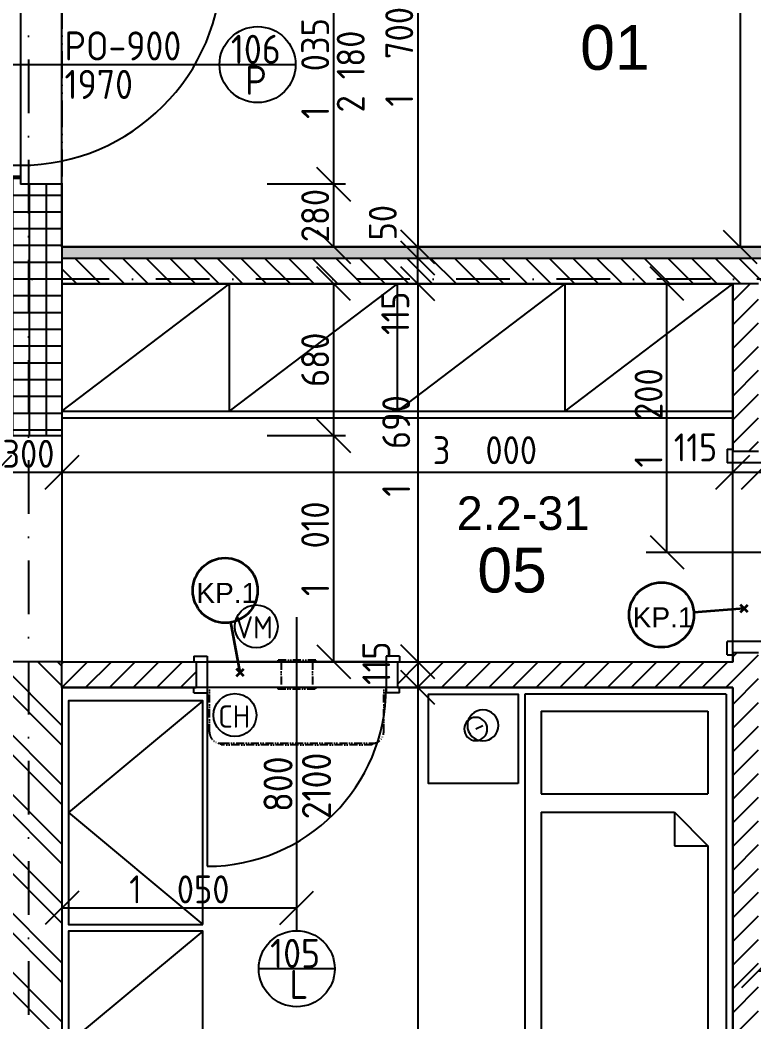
# Model space of a CAD drawing. Extents: x 4511820 to 5180432, y -1526536 to -944957.
# Drawn here: x 4993983 to 4997266, y -1254965 to -1250485 of the extents above; entities that cross this region are included whole.
import ezdxf

# ---------------------------------------------------------------- set-up
doc = ezdxf.new("R2010")
doc.units = 0
doc.header["$MEASUREMENT"] = 0
doc.linetypes.add('ACAD_ISO12W100', pattern=[22, 12, -3, 0.5, -3, 0.5, -3])
doc.linetypes.add('BODKOCIARKOVANA_3', pattern=[5.6, 3, -1.3, 0, -1.3])
doc.layers.get('0').update_dxf_attribs({"linetype": 'CONTINUOUS'})
doc.layers.get('Defpoints').update_dxf_attribs({"color": 61, "linetype": 'CONTINUOUS'})
for name, color, linetype in [('DVERE', 45, 'CONTINUOUS'), ('KÓTY', 4, 'CONTINUOUS'), ('MÚRY', 1, 'CONTINUOUS'), ('osi', 253, 'CONTINUOUS'), ('Plochy', 41, 'CONTINUOUS'), ('POPIS', 7, 'CONTINUOUS'), ('TENKÁ', 7, 'CONTINUOUS'), ('ZARIADENIE', 47, 'CONTINUOUS'), ('ZZ-chladenie', 133, 'CONTINUOUS'), ('zz-vetr', 52, 'CONTINUOUS'), ('ŠRAFY', 82, 'CONTINUOUS')]:
    doc.layers.add(name, color=color, linetype=linetype)
doc.layers.add('preklady', color=74, linetype='CONTINUOUS', lineweight=35)
doc.styles.add('ARIAL', font='arial.ttf')
doc.styles.add('STYLE1', font='isocp.shx')
doc.dimstyles.new('STANDARD-50', dxfattribs={"dimtxt": 125, "dimasz": 150, "dimexe": 10, "dimexo": 200, "dimgap": 20, "dimtad": 1, "dimdsep": 46, "dimlunit": 6, "dimtxsty": 'STYLE1', "dimblk1": 'OBLIQUE', "dimblk2": 'OBLIQUE', "dimsah": 1, "dimcen": 2.5, "dimse1": 1, "dimse2": 1, "dimadec": 0, "dimazin": 0, "dimtfac": 1, "dimtmove": 1, "dimatfit": 3, "dimldrblk": 'OBLIQUE', "dimfxl": 1, "dimtolj": 1, "dimtzin": 0, "dimarcsym": 0})
pattern_1 = [(45, (515270.5, 214751.965), (-53.0330086, 53.0330086), [])]

# ---------------------------------------------------------------- blocks, each defined once
blk = doc.blocks.new('_OBLIQUE')
at = {"color": 0, "linetype": 'ByBlock'}
blk.add_line((-0.5, -0.5), (0.5, 0.5), dxfattribs=at)
blk = doc.blocks.new('*D13934')
at = {"layer": 'Defpoints', "color": 0}
for p in [(4980571, -1251714.2), (5007401, -1259734.2), (4980571, -1261503.9)]:
    blk.add_point(p, dxfattribs=at)
at = {"layer": 'KÓTY', "color": 0, "lineweight": -2}
blk.add_line((5007401, -1261503.9), (4980571, -1261503.9), dxfattribs=at)
at = {"layer": 'KÓTY', "color": 0, "linetype": 'ByBlock', "lineweight": -2, "xscale": 150, "yscale": 150, "zscale": 150, "rotation": 180}
blk.add_blockref('_OBLIQUE', (4980571, -1261503.9), dxfattribs=at)
at = {"layer": 'KÓTY', "color": 0, "linetype": 'ByBlock', "lineweight": -2, "xscale": 150, "yscale": 150, "zscale": 150}
blk.add_blockref('_OBLIQUE', (5007401, -1261503.9), dxfattribs=at)
at = {"layer": 'KÓTY', "color": 0, "insert": (4993986, -1261421.4), "char_height": 125, "attachment_point": 5, "style": 'STYLE1'}
blk.add_mtext('\\A1;26ﾠ830', dxfattribs=at)
blk = doc.blocks.new('JEDNOPOSTEL')
at = {"layer": 'ZARIADENIE', "ltscale": 0.25}
for p, q in [((4449069, -1322230.2), (4447069, -1322230.2)), ((4447069, -1323130.2), (4447069, -1322230.2)), ((4449069, -1322230.2), (4449069, -1323130.2)), ((4449069, -1323130.2), (4447069, -1323130.2)), ((4448913, -1323349.6), (4448929.1, -1323317.4))]:
    blk.add_line(p, q, dxfattribs=at)
at = {"layer": 'ZARIADENIE', "color": 76, "ltscale": 0.25}
for p, q in [((4448390.6, -1322311.3), (4447130.6, -1322311.3)), ((4447130.6, -1323056.9), (4447130.6, -1322311.3)), ((4448540.6, -1322461.3), (4448390.6, -1322311.3)), ((4448390.6, -1322461.3), (4448390.6, -1322311.3)), ((4448992.6, -1322311.3), (4448623.3, -1322311.3)), ((4448623.3, -1323056.9), (4448623.3, -1322311.3)), ((4448992.6, -1323056.9), (4448992.6, -1322311.3)), ((4448540.6, -1322461.3), (4448390.6, -1322461.3)), ((4448540.6, -1323056.9), (4448540.6, -1322461.3)), ((4448540.6, -1323056.9), (4447130.6, -1323056.9)), ((4448992.6, -1323056.9), (4448623.3, -1323056.9))]:
    blk.add_line(p, q, dxfattribs=at)
at = {"layer": 'ZARIADENIE'}
blk.add_lwpolyline([(4448669, -1323160.2), (4448669, -1323560.2), (4449069, -1323560.2), (4449069, -1323160.2)], close=True, dxfattribs=at)
at = {"layer": 'ZARIADENIE', "ltscale": 0.25}
for centre, radius in [((4448929.1, -1323317.4), 69.7), ((4448913, -1323349.6), 51.9)]:
    blk.add_circle(centre, radius, dxfattribs=at)
blk = doc.blocks.new('SKRINA')
at = {"layer": 'ZARIADENIE'}
for p, q in [((4449069, -1324645.2), (4448469, -1324145.2)), ((4448469, -1325145.2), (4449069, -1324645.2))]:
    blk.add_line(p, q, dxfattribs=at)
blk.add_lwpolyline([(4448469, -1324145.2), (4448469, -1325145.2), (4449069, -1325145.2), (4449069, -1324145.2)], close=True, dxfattribs=at)
blk = doc.blocks.new('*D30900')
at = {"layer": 'Defpoints', "color": 0}
for p in [(4993871, -1251794.2), (4994171, -1251794.2), (4994171, -1252507.1)]:
    blk.add_point(p, dxfattribs=at)
at = {"layer": 'KÓTY', "color": 0, "lineweight": -2}
blk.add_line((4993871, -1252507.1), (4994171, -1252507.1), dxfattribs=at)
at = {"layer": 'KÓTY', "color": 0, "linetype": 'ByBlock', "lineweight": -2, "xscale": 150, "yscale": 150, "zscale": 150, "rotation": 180}
blk.add_blockref('_OBLIQUE', (4993871, -1252507.1), dxfattribs=at)
at = {"layer": 'KÓTY', "color": 0, "linetype": 'ByBlock', "lineweight": -2, "xscale": 150, "yscale": 150, "zscale": 150}
blk.add_blockref('_OBLIQUE', (4994171, -1252507.1), dxfattribs=at)
at = {"layer": 'KÓTY', "color": 0, "insert": (4994021, -1252424.6), "char_height": 125, "attachment_point": 5, "style": 'STYLE1'}
blk.add_mtext('\\A1;300', dxfattribs=at)
blk = doc.blocks.new('*D30901')
at = {"layer": 'Defpoints', "color": 0}
for p in [(4994171, -1252507.1), (4997171, -1252507.1), (4997171, -1252507.1)]:
    blk.add_point(p, dxfattribs=at)
at = {"layer": 'KÓTY', "color": 0, "lineweight": -2}
blk.add_line((4994171, -1252507.1), (4997171, -1252507.1), dxfattribs=at)
at = {"layer": 'KÓTY', "color": 0, "linetype": 'ByBlock', "lineweight": -2, "xscale": 150, "yscale": 150, "zscale": 150, "rotation": 180}
blk.add_blockref('_OBLIQUE', (4994171, -1252507.1), dxfattribs=at)
at = {"layer": 'KÓTY', "color": 0, "linetype": 'ByBlock', "lineweight": -2, "xscale": 150, "yscale": 150, "zscale": 150}
blk.add_blockref('_OBLIQUE', (4997171, -1252507.1), dxfattribs=at)
at = {"layer": 'KÓTY', "color": 0, "insert": (4996062.5, -1252408.5), "char_height": 125, "attachment_point": 5, "style": 'STYLE1'}
blk.add_mtext('\\A1;3ﾠ000', dxfattribs=at)
blk = doc.blocks.new('*D30902')
at = {"layer": 'Defpoints', "color": 0}
for p in [(4997171, -1252507.1), (4997286, -1252507.1), (4997286, -1252507.1)]:
    blk.add_point(p, dxfattribs=at)
at = {"layer": 'KÓTY', "color": 0, "lineweight": -2}
blk.add_line((4997171, -1252507.1), (4997286, -1252507.1), dxfattribs=at)
at = {"layer": 'KÓTY', "color": 0, "linetype": 'ByBlock', "lineweight": -2, "xscale": 150, "yscale": 150, "zscale": 150, "rotation": 180}
blk.add_blockref('_OBLIQUE', (4997171, -1252507.1), dxfattribs=at)
at = {"layer": 'KÓTY', "color": 0, "linetype": 'ByBlock', "lineweight": -2, "xscale": 150, "yscale": 150, "zscale": 150}
blk.add_blockref('_OBLIQUE', (4997286, -1252507.1), dxfattribs=at)
at = {"layer": 'KÓTY', "color": 0, "insert": (4997004.5, -1252396), "char_height": 125, "attachment_point": 5, "style": 'STYLE1'}
blk.add_mtext('\\A1;115', dxfattribs=at)
blk = doc.blocks.new('*D30903')
at = {"layer": 'Defpoints', "color": 0}
for p in [(4997286, -1252507.1), (5000511, -1252507.1), (5000511, -1252507.1)]:
    blk.add_point(p, dxfattribs=at)
at = {"layer": 'KÓTY', "color": 0, "lineweight": -2}
blk.add_line((4997286, -1252507.1), (5000511, -1252507.1), dxfattribs=at)
at = {"layer": 'KÓTY', "color": 0, "linetype": 'ByBlock', "lineweight": -2, "xscale": 150, "yscale": 150, "zscale": 150, "rotation": 180}
blk.add_blockref('_OBLIQUE', (4997286, -1252507.1), dxfattribs=at)
at = {"layer": 'KÓTY', "color": 0, "linetype": 'ByBlock', "lineweight": -2, "xscale": 150, "yscale": 150, "zscale": 150}
blk.add_blockref('_OBLIQUE', (5000511, -1252507.1), dxfattribs=at)
at = {"layer": 'KÓTY', "color": 0, "insert": (4998898.5, -1252424.5), "char_height": 125, "attachment_point": 5, "style": 'STYLE1'}
blk.add_mtext('\\A1;3ﾠ225', dxfattribs=at)
blk = doc.blocks.new('*D30939')
at = {"layer": 'Defpoints', "color": 0}
for p in [(4994171, -1253469.2), (4995221, -1253469.2), (4995221, -1254455)]:
    blk.add_point(p, dxfattribs=at)
at = {"layer": 'KÓTY', "color": 0, "lineweight": -2}
blk.add_line((4994171, -1254455), (4995221, -1254455), dxfattribs=at)
at = {"layer": 'KÓTY', "color": 0, "linetype": 'ByBlock', "lineweight": -2, "xscale": 150, "yscale": 150, "zscale": 150, "rotation": 180}
blk.add_blockref('_OBLIQUE', (4994171, -1254455), dxfattribs=at)
at = {"layer": 'KÓTY', "color": 0, "linetype": 'ByBlock', "lineweight": -2, "xscale": 150, "yscale": 150, "zscale": 150}
blk.add_blockref('_OBLIQUE', (4995221, -1254455), dxfattribs=at)
at = {"layer": 'KÓTY', "color": 0, "insert": (4994696, -1254372.5), "char_height": 125, "attachment_point": 5, "style": 'STYLE1'}
blk.add_mtext('\\A1;1ﾠ050', dxfattribs=at)
blk = doc.blocks.new('*D30950')
at = {"layer": 'Defpoints', "color": 0}
for p in [(4994027, -1250184.2), (4994027, -1251219.2), (4995386, -1251219.2)]:
    blk.add_point(p, dxfattribs=at)
at = {"layer": 'KÓTY', "color": 0, "lineweight": -2}
blk.add_line((4995386, -1250184.2), (4995386, -1251219.2), dxfattribs=at)
at = {"layer": 'KÓTY', "color": 0, "linetype": 'ByBlock', "lineweight": -2, "xscale": 150, "yscale": 150, "zscale": 150}
for p, rotation in [((4995386, -1250184.2), 90), ((4995386, -1251219.2), 270)]:
    blk.add_blockref('_OBLIQUE', p, dxfattribs=dict(at, rotation=rotation))
at = {"layer": 'KÓTY', "color": 0, "insert": (4995303.5, -1250701.7), "char_height": 125, "attachment_point": 5, "rotation": 90, "style": 'STYLE1'}
blk.add_mtext('\\A1;1ﾠ035', dxfattribs=at)
blk = doc.blocks.new('*D30951')
at = {"layer": 'Defpoints', "color": 0}
for p in [(4996171, -1249799.2), (4995762, -1251499.2), (4996171, -1251499.2)]:
    blk.add_point(p, dxfattribs=at)
at = {"layer": 'KÓTY', "color": 0, "lineweight": -2}
blk.add_line((4995762, -1249799.2), (4995762, -1251499.2), dxfattribs=at)
at = {"layer": 'KÓTY', "color": 0, "linetype": 'ByBlock', "lineweight": -2, "xscale": 150, "yscale": 150, "zscale": 150}
for p, rotation in [((4995762, -1249799.2), 90), ((4995762, -1251499.2), 270)]:
    blk.add_blockref('_OBLIQUE', p, dxfattribs=dict(at, rotation=rotation))
at = {"layer": 'KÓTY', "color": 0, "insert": (4995679.5, -1250649.2), "char_height": 125, "attachment_point": 5, "rotation": 90, "style": 'STYLE1'}
blk.add_mtext('\\A1;1ﾠ700', dxfattribs=at)
blk = doc.blocks.new('*D30953')
at = {"layer": 'Defpoints', "color": 0}
for p in [(4994171, -1251219.2), (4994171, -1251499.2), (4995386, -1251499.2)]:
    blk.add_point(p, dxfattribs=at)
at = {"layer": 'KÓTY', "color": 0, "lineweight": -2}
blk.add_line((4995386, -1251219.2), (4995386, -1251499.2), dxfattribs=at)
at = {"layer": 'KÓTY', "color": 0, "linetype": 'ByBlock', "lineweight": -2, "xscale": 150, "yscale": 150, "zscale": 150}
for p, rotation in [((4995386, -1251219.2), 90), ((4995386, -1251499.2), 270)]:
    blk.add_blockref('_OBLIQUE', p, dxfattribs=dict(at, rotation=rotation))
at = {"layer": 'KÓTY', "color": 0, "insert": (4995303.5, -1251359.2), "char_height": 125, "attachment_point": 5, "rotation": 90, "style": 'STYLE1'}
blk.add_mtext('\\A1;280', dxfattribs=at)
blk = doc.blocks.new('*D30964')
at = {"layer": 'Defpoints', "color": 0}
for p in [(4994171, -1251664.2), (4994171, -1252344.2), (4995386, -1252344.2)]:
    blk.add_point(p, dxfattribs=at)
at = {"layer": 'KÓTY', "color": 0, "lineweight": -2}
blk.add_line((4995386, -1251664.2), (4995386, -1252344.2), dxfattribs=at)
at = {"layer": 'KÓTY', "color": 0, "linetype": 'ByBlock', "lineweight": -2, "xscale": 150, "yscale": 150, "zscale": 150}
for p, rotation in [((4995386, -1251664.2), 90), ((4995386, -1252344.2), 270)]:
    blk.add_blockref('_OBLIQUE', p, dxfattribs=dict(at, rotation=rotation))
at = {"layer": 'KÓTY', "color": 0, "insert": (4995303.5, -1252004.2), "char_height": 125, "attachment_point": 5, "rotation": 90, "style": 'STYLE1'}
blk.add_mtext('\\A1;680', dxfattribs=at)
blk = doc.blocks.new('*D30965')
at = {"layer": 'Defpoints', "color": 0}
for p in [(4994171, -1252344.2), (4994171, -1253354.2), (4995386, -1253354.2)]:
    blk.add_point(p, dxfattribs=at)
at = {"layer": 'KÓTY', "color": 0, "lineweight": -2}
blk.add_line((4995386, -1252344.2), (4995386, -1253354.2), dxfattribs=at)
at = {"layer": 'KÓTY', "color": 0, "linetype": 'ByBlock', "lineweight": -2, "xscale": 150, "yscale": 150, "zscale": 150}
for p, rotation in [((4995386, -1252344.2), 90), ((4995386, -1253354.2), 270)]:
    blk.add_blockref('_OBLIQUE', p, dxfattribs=dict(at, rotation=rotation))
at = {"layer": 'KÓTY', "color": 0, "insert": (4995303.5, -1252849.2), "char_height": 125, "attachment_point": 5, "rotation": 90, "style": 'STYLE1'}
blk.add_mtext('\\A1;1ﾠ010', dxfattribs=at)
blk = doc.blocks.new('*D30966')
at = {"layer": 'Defpoints', "color": 0}
for p in [(4994171, -1251664.2), (4994171, -1253354.2), (4995762, -1253354.2)]:
    blk.add_point(p, dxfattribs=at)
at = {"layer": 'KÓTY', "color": 0, "lineweight": -2}
blk.add_line((4995762, -1251664.2), (4995762, -1253354.2), dxfattribs=at)
at = {"layer": 'KÓTY', "color": 0, "linetype": 'ByBlock', "lineweight": -2, "xscale": 150, "yscale": 150, "zscale": 150}
for p, rotation in [((4995762, -1251664.2), 90), ((4995762, -1253354.2), 270)]:
    blk.add_blockref('_OBLIQUE', p, dxfattribs=dict(at, rotation=rotation))
at = {"layer": 'KÓTY', "color": 0, "insert": (4995666, -1252389.5), "char_height": 125, "attachment_point": 5, "rotation": 90, "style": 'STYLE1'}
blk.add_mtext('\\A1;1ﾠ690', dxfattribs=at)
blk = doc.blocks.new('*D30995')
at = {"layer": 'Defpoints', "color": 0}
for p in [(4997511, -1248684.2), (4997204, -1251499.2), (4997511, -1251499.2)]:
    blk.add_point(p, dxfattribs=at)
at = {"layer": 'KÓTY', "color": 0, "lineweight": -2}
blk.add_line((4997204, -1248684.2), (4997204, -1251499.2), dxfattribs=at)
at = {"layer": 'KÓTY', "color": 0, "linetype": 'ByBlock', "lineweight": -2, "xscale": 150, "yscale": 150, "zscale": 150}
for p, rotation in [((4997204, -1248684.2), 90), ((4997204, -1251499.2), 270)]:
    blk.add_blockref('_OBLIQUE', p, dxfattribs=dict(at, rotation=rotation))
at = {"layer": 'KÓTY', "color": 0, "insert": (4997120, -1249898), "char_height": 125, "attachment_point": 5, "rotation": 90, "style": 'STYLE1'}
blk.add_mtext('\\A1;2ﾠ815', dxfattribs=at)
blk = doc.blocks.new('*D30998')
at = {"layer": 'Defpoints', "color": 0}
for p in [(4995762, -1251549.2), (4995762, -1251549.2), (4995762, -1251664.2)]:
    blk.add_point(p, dxfattribs=at)
at = {"layer": 'KÓTY', "color": 0, "lineweight": -2}
blk.add_line((4995762, -1251664.2), (4995762, -1251549.2), dxfattribs=at)
at = {"layer": 'KÓTY', "color": 0, "linetype": 'ByBlock', "lineweight": -2, "xscale": 150, "yscale": 150, "zscale": 150}
for p, rotation in [((4995762, -1251549.2), 90), ((4995762, -1251664.2), 270)]:
    blk.add_blockref('_OBLIQUE', p, dxfattribs=dict(at, rotation=rotation))
at = {"layer": 'KÓTY', "color": 0, "insert": (4995661.5, -1251796), "char_height": 125, "attachment_point": 5, "rotation": 90, "style": 'STYLE1'}
blk.add_mtext('\\A1;115', dxfattribs=at)
blk = doc.blocks.new('*D30999')
at = {"layer": 'Defpoints', "color": 0}
for p in [(4995762, -1251499.2), (4995762, -1251499.2), (4995762, -1251549.2)]:
    blk.add_point(p, dxfattribs=at)
at = {"layer": 'KÓTY', "color": 0, "lineweight": -2}
blk.add_line((4995762, -1251549.2), (4995762, -1251499.2), dxfattribs=at)
at = {"layer": 'KÓTY', "color": 0, "linetype": 'ByBlock', "lineweight": -2, "xscale": 150, "yscale": 150, "zscale": 150}
for p, rotation in [((4995762, -1251499.2), 90), ((4995762, -1251549.2), 270)]:
    blk.add_blockref('_OBLIQUE', p, dxfattribs=dict(at, rotation=rotation))
at = {"layer": 'KÓTY', "color": 0, "insert": (4995606, -1251391), "char_height": 125, "attachment_point": 5, "rotation": 90, "style": 'STYLE1'}
blk.add_mtext('\\A1;50', dxfattribs=at)
blk = doc.blocks.new('*D31000')
at = {"layer": 'Defpoints', "color": 0}
for p in [(4997171, -1253354.2), (4995762, -1253469.2), (4997171, -1253469.2)]:
    blk.add_point(p, dxfattribs=at)
at = {"layer": 'KÓTY', "color": 0, "lineweight": -2}
blk.add_line((4995762, -1253354.2), (4995762, -1253469.2), dxfattribs=at)
at = {"layer": 'KÓTY', "color": 0, "linetype": 'ByBlock', "lineweight": -2, "xscale": 150, "yscale": 150, "zscale": 150}
for p, rotation in [((4995762, -1253354.2), 90), ((4995762, -1253469.2), 270)]:
    blk.add_blockref('_OBLIQUE', p, dxfattribs=dict(at, rotation=rotation))
at = {"layer": 'KÓTY', "color": 0, "insert": (4995577, -1253361), "char_height": 125, "attachment_point": 5, "rotation": 90, "style": 'STYLE1'}
blk.add_mtext('\\A1;115', dxfattribs=at)
blk = doc.blocks.new('*D31001')
at = {"layer": 'Defpoints', "color": 0}
for p in [(4997171, -1253469.2), (4995762, -1258104.2), (4997061, -1258104.2)]:
    blk.add_point(p, dxfattribs=at)
at = {"layer": 'KÓTY', "color": 0, "lineweight": -2}
blk.add_line((4995762, -1253469.2), (4995762, -1258104.2), dxfattribs=at)
at = {"layer": 'KÓTY', "color": 0, "linetype": 'ByBlock', "lineweight": -2, "xscale": 150, "yscale": 150, "zscale": 150}
for p, rotation in [((4995762, -1253469.2), 90), ((4995762, -1258104.2), 270)]:
    blk.add_blockref('_OBLIQUE', p, dxfattribs=dict(at, rotation=rotation))
at = {"layer": 'KÓTY', "color": 0, "insert": (4995679.5, -1255786.7), "char_height": 125, "attachment_point": 5, "rotation": 90, "style": 'STYLE1'}
blk.add_mtext('\\A1;4ﾠ635', dxfattribs=at)
blk = doc.blocks.new('*D31010')
at = {"layer": 'Defpoints', "color": 0}
for p in [(4996784.2, -1251664.2), (4996877, -1251664.2), (4996784.2, -1252864.2)]:
    blk.add_point(p, dxfattribs=at)
at = {"layer": 'KÓTY', "color": 0, "lineweight": -2}
blk.add_line((4996877, -1252864.2), (4996877, -1251664.2), dxfattribs=at)
at = {"layer": 'KÓTY', "color": 0, "linetype": 'ByBlock', "lineweight": -2, "xscale": 150, "yscale": 150, "zscale": 150}
for p, rotation in [((4996877, -1251664.2), 90), ((4996877, -1252864.2), 270)]:
    blk.add_blockref('_OBLIQUE', p, dxfattribs=dict(at, rotation=rotation))
at = {"layer": 'KÓTY', "color": 0, "insert": (4996794.5, -1252264.2), "char_height": 125, "attachment_point": 5, "rotation": 90, "style": 'STYLE1'}
blk.add_mtext('\\A1;1ﾠ200', dxfattribs=at)
blk = doc.blocks.new('*D31011')
at = {"layer": 'Defpoints', "color": 0}
for p in [(4997286, -1253879.2), (4998761, -1253879.2), (4998761, -1254737.5)]:
    blk.add_point(p, dxfattribs=at)
at = {"layer": 'KÓTY', "color": 0, "lineweight": -2}
blk.add_line((4997286, -1254737.5), (4998761, -1254737.5), dxfattribs=at)
at = {"layer": 'KÓTY', "color": 0, "linetype": 'ByBlock', "lineweight": -2, "xscale": 150, "yscale": 150, "zscale": 150, "rotation": 180}
blk.add_blockref('_OBLIQUE', (4997286, -1254737.5), dxfattribs=at)
at = {"layer": 'KÓTY', "color": 0, "linetype": 'ByBlock', "lineweight": -2, "xscale": 150, "yscale": 150, "zscale": 150}
blk.add_blockref('_OBLIQUE', (4998761, -1254737.5), dxfattribs=at)
at = {"layer": 'KÓTY', "color": 0, "insert": (4998023.5, -1254655), "char_height": 125, "attachment_point": 5, "style": 'STYLE1'}
blk.add_mtext('\\A1;1ﾠ475', dxfattribs=at)
blk = doc.blocks.new('chlj3')
at = {"layer": 'ZZ-chladenie', "linetype": 'ACAD_ISO12W100', "ltscale": 3}
for p, q in [((5005195.8, -1151691.8), (5005395.8, -1151691.8)), ((5005195.8, -1152470.8), (5005395.8, -1152470.8))]:
    blk.add_line(p, q, dxfattribs=at)
blk.add_lwpolyline([(5005145.8, -1152419.2), (5005138.4, -1152419.2), (5005138.4, -1151744.5), (5005145.8, -1151744.5)], close=True, dxfattribs=at)
for centre, start, end in [((5005195.8, -1151741.8), 90, 180), ((5005195.8, -1152420.8), 180, 270)]:
    blk.add_arc(centre, 50, start, end, dxfattribs=at)

msp = doc.modelspace()

# ---------------------------------------------------------------- hatches: boundary and pattern name
at = {"layer": 'ŠRAFY', "ltscale": 0.25}
h = msp.add_hatch(dxfattribs=at)
h.set_pattern_fill('ANSI37', color=256, scale=600, angle=45)
h.set_pattern_definition([(90, (-3307273.674, 579782.7), (-75, 1e-14), []), (180, (-3307273.674, 579782.7), (-1e-14, -75), [])])
h.paths.add_polyline_path([(4992626, -1251609.226), (4992621, -1251609.226), (4992621, -1251794.226), (4993871, -1251794.226), (4993871, -1252344.226), (4994171, -1252344.226), (4994171, -1251664.226), (4994171, -1251499.226), (4994171, -1251219.226), (4993986, -1251219.226), (4993986, -1251184.226), (4993871, -1251184.226), (4993871, -1251494.226), (4992626, -1251494.226)])
at = {"layer": 'ŠRAFY'}
h = msp.add_hatch(dxfattribs=at)
h.set_pattern_fill('DOTS', color=256, scale=250)
h.set_pattern_definition([(0, (0, -89070.035), (7.8125, 15.625), [0, -15.625])])
h.paths.add_polyline_path([(5000511, -1251549.226), (5000511, -1251499.226), (4994171, -1251499.226), (4994171, -1251549.226)])
at = {"layer": 'ŠRAFY', "ltscale": 0.25}
h = msp.add_hatch(dxfattribs=at)
h.set_pattern_fill('ANSI31', color=256, scale=600, angle=90, style=0)
h.set_pattern_definition([(135, (-2976355.03, 109742.89), (-53.0330086, -53.0330086), [])])
h.paths.add_polyline_path([(4994171, -1251664.226), (4997171, -1251664.226), (4997286, -1251664.226), (5000511, -1251664.226), (5000511, -1251549.226), (4994171, -1251549.226)])
h = msp.add_hatch(dxfattribs=at)
h.set_pattern_fill('ANSI31', color=256, scale=600, style=0)
h.set_pattern_definition(pattern_1)
h.paths.add_polyline_path([(4997286, -1252404.226), (4997286, -1251664.226), (4997171, -1251664.226), (4997171, -1252404.226), (4997171, -1252414.226), (4997286, -1252414.226)])
h = msp.add_hatch(dxfattribs=at)
h.set_pattern_fill('ANSI31', color=256, scale=600, style=0)
h.set_pattern_definition(pattern_1)
h.paths.add_polyline_path([(4997286, -1258104.226), (4997286, -1253314.226), (4997171, -1253314.226), (4997171, -1253354.226), (4995671, -1253354.226), (4995671, -1253469.226), (4997171, -1253469.226), (4997171, -1258104.226)])
at = {"layer": 'ŠRAFY'}
h = msp.add_hatch(dxfattribs=at)
h.set_pattern_fill('ANSI32', color=256, scale=500, angle=90)
h.set_pattern_definition([(135, (515810.9, -44587.94), (-132.5825215, -132.5825215), []), (135, (515810.9, -44499.55), (-132.5825215, -132.5825215), [])])
h.paths.add_polyline_path([(4993871, -1255544.226), (4993871, -1255624.226), (4993871, -1255824.226), (4993871, -1255904.226), (4993871, -1256304.226), (4993871, -1256554.226), (4993871, -1256654.226), (4993871, -1256904.226), (4993871, -1257504.226), (4993871, -1258104.226), (4994171, -1258104.226), (4994171, -1253469.226), (4994171, -1253354.226), (4993871, -1253354.226), (4993871, -1254044.226), (4993871, -1254159.226), (4993871, -1254944.226)])
at = {"layer": 'ŠRAFY', "ltscale": 0.25}
h = msp.add_hatch(dxfattribs=at)
h.set_pattern_fill('ANSI31', color=256, scale=600, style=0)
h.set_pattern_definition(pattern_1)
h.paths.add_polyline_path([(4994771, -1253469.226), (4994771, -1253354.226), (4994761, -1253354.226), (4994171, -1253354.226), (4994171, -1253469.226), (4994761, -1253469.226)])

# ---------------------------------------------------------------- linework, layer by layer
at = {"layer": 'DVERE'}
msp.add_line((4993986, -1250234.226), (4993986, -1251134.226), dxfattribs=at)
at = {"layer": 'DVERE', "ltscale": 0.25}
for p, q in [((4993473.172, -1250684.226), (4994875.828, -1250684.226)), ((4994875.828, -1250684.226), (4995215.828, -1250684.226)), ((4994875.828, -1250684.226), (4995215.828, -1250684.226)), ((4997146, -1252404.226), (4997146, -1252464.226)), ((4997146, -1252404.226), (4997171, -1252404.226)), ((4997311, -1252464.226), (4997146, -1252464.226)), ((4997171, -1253264.226), (4997171, -1252464.226)), ((4996784.172, -1252864.226), (4998186.828, -1252864.226)), ((4995221, -1254557.226), (4995221, -1253154.57)), ((4997146, -1253324.226), (4997146, -1253264.226)), ((4997311, -1253264.226), (4997146, -1253264.226)), ((4994761, -1253329.226), (4994821, -1253329.226)), ((4994761, -1253329.226), (4994761, -1253354.226)), ((4994821, -1253329.226), (4994821, -1253494.226)), ((4995621, -1253354.226), (4994821, -1253354.226)), ((4995681, -1253329.226), (4995621, -1253329.226)), ((4995621, -1253329.226), (4995621, -1253494.226)), ((4995681, -1253329.226), (4995681, -1253354.226)), ((4997146, -1253324.226), (4997171, -1253324.226)), ((4994761, -1253494.226), (4994761, -1253469.226)), ((4994761, -1253494.226), (4994821, -1253494.226)), ((4995621, -1253469.226), (4994821, -1253469.226)), ((4994821, -1253469.226), (4994821, -1254269.226)), ((4995681, -1253494.226), (4995621, -1253494.226)), ((4995681, -1253494.226), (4995681, -1253469.226)), ((4995391, -1254727.226), (4995051, -1254727.226))]:
    msp.add_line(p, q, dxfattribs=at)
for centre in [(4995045.828, -1250684.226), (4995221, -1254727.226)]:
    msp.add_circle(centre, 170, dxfattribs=at)
at = {"layer": 'DVERE'}
msp.add_arc((4993986, -1250234.226), 900, 270, 0, dxfattribs=at)
at = {"layer": 'DVERE', "ltscale": 0.25}
msp.add_arc((4994821, -1253469.226), 800, 270, 0, dxfattribs=at)
at = {"layer": 'KÓTY', "ltscale": 25}
for p, q in [((4995439.403, -1251219.226), (4995089.403, -1251219.226)), ((4995439.403, -1252344.226), (4995089.403, -1252344.226))]:
    msp.add_line(p, q, dxfattribs=at)
at = {"layer": 'MÚRY'}
for p, q in [((4993871, -1251134.226), (4993986, -1251134.226)), ((4993986, -1251134.226), (4993986, -1251219.226)), ((4994171, -1251219.226), (4993986, -1251219.226)), ((4994171, -1251219.226), (4994171, -1251499.226)), ((4994171, -1251499.226), (5000511, -1251499.226)), ((4994171, -1251664.226), (4994171, -1252344.226)), ((4997171, -1251664.226), (4997171, -1252414.226)), ((4994171, -1252344.226), (4993871, -1252344.226)), ((4997171, -1253314.226), (4997171, -1253354.226)), ((4994171, -1253354.226), (4993871, -1253354.226)), ((4994171, -1253354.226), (4994771, -1253354.226)), ((4995671, -1253354.226), (4997171, -1253354.226)), ((4994171, -1253469.226), (4994171, -1258104.226)), ((4994171, -1253469.226), (4994771, -1253469.226)), ((4995671, -1253469.226), (4997171, -1253469.226)), ((4997171, -1253469.226), (4997171, -1258104.226))]:
    msp.add_line(p, q, dxfattribs=at)
at = {"layer": 'MÚRY', "ltscale": 0.25}
for p, q in [((4994171, -1251664.226), (4997171, -1251664.226)), ((4997286, -1252414.226), (4997171, -1252414.226)), ((4997286, -1253314.226), (4997171, -1253314.226)), ((4994771, -1253354.226), (4994771, -1253469.226)), ((4995671, -1253354.226), (4995671, -1253469.226))]:
    msp.add_line(p, q, dxfattribs=at)
at = {"layer": 'osi', "linetype": 'BODKOCIARKOVANA_3', "ltscale": 80}
for p, q in [((4994021, -1223327.035), (4994021, -1260844.226)), ((5041881, -1251644.226), (4978211, -1251644.226))]:
    msp.add_line(p, q, dxfattribs=at)
at = {"layer": 'Plochy'}
for points in [[(4994171, -1251499.226), (4994171, -1249799.226), (4996171, -1249799.226), (4996171, -1248684.226), (4997511, -1248684.226), (4997511, -1249799.226), (5000511, -1249799.226), (5000511, -1251499.226)], [(4997171, -1251664.226), (4994171, -1251664.226), (4994171, -1253354.226), (4997171, -1253354.226)], [(4997171, -1253469.226), (4994171, -1253469.226), (4994171, -1258104.226), (4997171, -1258104.226)]]:
    msp.add_lwpolyline(points, close=True, dxfattribs=at)
at = {"layer": 'preklady'}
for p, q in [((4997222.5, -1253116.535), (4996997.072, -1253133.899)), ((4997205.882, -1253133.151), (4997239.116, -1253099.917)), ((4997239.117, -1253133.152), (4997205.883, -1253099.918)), ((4994968, -1253403.035), (4994927.007, -1253178.183)), ((4994951.382, -1253419.651), (4994984.616, -1253386.417)), ((4994984.617, -1253419.652), (4994951.383, -1253386.418))]:
    msp.add_line(p, q, dxfattribs=at)
at = {"layer": 'preklady', "ltscale": 0.25}
for centre in [(4994901, -1253035.535), (4996852.5, -1253145.035)]:
    msp.add_circle(centre, 145, dxfattribs=at)
at = {"layer": 'TENKÁ', "linetype": 'ACAD_ISO12W100', "ltscale": 10}
for p, q in [((4994171, -1250184.226), (4994171, -1251219.226)), ((4994171, -1252344.226), (4994171, -1253354.226))]:
    msp.add_line(p, q, dxfattribs=at)
at = {"layer": 'TENKÁ'}
for p, q in [((4993986, -1251184.226), (4993871, -1251184.226)), ((4994171, -1251499.226), (4994171, -1251664.226)), ((4994171, -1251549.226), (5000511, -1251549.226)), ((4997286, -1251664.226), (4997171, -1251664.226)), ((4994171, -1253469.226), (4994171, -1253354.226))]:
    msp.add_line(p, q, dxfattribs=at)
at = {"layer": 'ZARIADENIE'}
for p, q in [((4994171, -1252234.226), (4994921, -1251664.226)), ((4994921, -1252234.226), (4994921, -1251664.226)), ((4994921, -1252234.226), (4995671, -1251664.226)), ((4995671, -1252234.226), (4995671, -1251664.226)), ((4995671, -1252234.226), (4996421, -1251664.226)), ((4996421, -1252234.226), (4997171, -1251664.226)), ((4996421, -1252234.226), (4996421, -1251664.226)), ((4994171, -1252234.226), (4997171, -1252234.226)), ((4994171, -1252264.226), (4997171, -1252264.226))]:
    msp.add_line(p, q, dxfattribs=at)
at = {"layer": 'ZZ-chladenie'}
msp.add_circle((4994944.737, -1253593.134), 96, dxfattribs=at)
at = {"layer": 'zz-vetr', "linetype": 'ACAD_ISO12W100', "lineweight": -2, "ltscale": 3}
for p, q in [((4995151, -1253354.226), (4995151, -1253469.226)), ((4995291, -1253354.226), (4995291, -1253469.226))]:
    msp.add_line(p, q, dxfattribs=at)
for points in [[(4995306, -1253354.226), (4995306, -1253347.226), (4995136, -1253347.226), (4995136, -1253354.226)], [(4995306, -1253476.226), (4995306, -1253469.226), (4995136, -1253469.226), (4995136, -1253476.226)]]:
    msp.add_lwpolyline(points, close=True, dxfattribs=at)
at = {"layer": 'zz-vetr'}
msp.add_circle((4995039.822, -1253196.571), 96, dxfattribs=at)

# ---------------------------------------------------------------- block references
at = {"layer": 'ZARIADENIE', "color": 2, "rotation": 180}
for p in [(9443270, -2578674.418), (9443270, -2579704.418)]:
    msp.add_blockref('SKRINA', p, dxfattribs=at)
at = {"layer": 'ZARIADENIE', "color": 2, "xscale": -1, "rotation": 270}
msp.add_blockref('JEDNOPOSTEL', (6319371.191, -5702568.226), dxfattribs=at)
at = {"layer": 'ZZ-chladenie', "rotation": 90}
msp.add_blockref('chlj3', (3843139.119, -6258865.047), dxfattribs=at)

# ---------------------------------------------------------------- texts
at = {"layer": 'DVERE', "style": 'STYLE1'}
for s, p in [('106', (4994926.298, -1250680.726)), ('P', (4994990.798, -1250819.363)), ('105', (4995101.97, -1254723.726)), ('L', (4995188.97, -1254862.363))]:
    msp.add_text(s, height=130, dxfattribs=at).set_placement(p)
at = {"layer": 'KÓTY', "insert": (4995462.457, -1250715.038), "char_height": 125, "attachment_point": 5, "rotation": 90, "style": 'STYLE1'}
msp.add_mtext('\\A1;2 180', dxfattribs=at)
at = {"layer": 'POPIS', "lineweight": 40, "ltscale": 0.25, "style": 'ARIAL'}
for s, height, p in [('01', 200, (4996488.811, -1250707.305)), ('2.2-31', 150, (4995936.411, -1252765.114)), ('05', 200, (4996028.811, -1253044.786))]:
    msp.add_text(s, height=height, dxfattribs=at).set_placement(p)
at = {"layer": 'preklady', "linetype": 'Continuous', "lineweight": 20, "style": 'ARIAL'}
for p in [(4994771.736, -1253091.791), (4996723.236, -1253201.291)]:
    msp.add_text('KP.1', height=90, dxfattribs=at).set_placement(p)
at = {"layer": 'TENKÁ', "linetype": 'Continuous', "style": 'STYLE1'}
for s, p in [('PO-900', (4994182.318, -1250665.643)), ('1970', (4994182.483, -1250837.75))]:
    msp.add_text(s, height=130, dxfattribs=at).set_placement(p)
for s, p in [('800', (4995202.417, -1254026.036)), ('2100', (4995374.524, -1254059.176))]:
    msp.add_text(s, height=130, rotation=90, dxfattribs=at).set_placement(p)
at = {"layer": 'ZZ-chladenie', "style": 'STYLE1'}
msp.add_text('CH', height=100, dxfattribs=at).set_placement((4994870.109, -1253649.333))
at = {"layer": 'zz-vetr', "style": 'STYLE1'}
msp.add_text('VM', height=100, dxfattribs=at).set_placement((4994945.516, -1253250.584))

# ---------------------------------------------------------------- dimensions: what is measured, and where the dimension line sits
at = {"layer": 'KÓTY'}
for base, p1, p2, picture, middle in [((4997204, -1251499.226), (4997511, -1248684.226), (4997511, -1251499.226), '*D30995', (4997202.5, -1249898.035)), ((4995762, -1251499.226), (4995762, -1251549.226), (4995762, -1251499.226), '*D30999', (4995688.5, -1251391.035)), ((4995762, -1251549.226), (4995762, -1251664.226), (4995762, -1251549.226), '*D30998', (4995744, -1251796.035)), ((4995762, -1253354.226), (4994171, -1251664.226), (4994171, -1253354.226), '*D30966', (4995748.5, -1252389.535))]:
    dim = msp.add_linear_dim(base=base, p1=p1, p2=p2, angle=90, dimstyle='STANDARD-50', dxfattribs=at)
    dim.commit()
    dim.dimension.update_dxf_attribs({"geometry": picture, "text_midpoint": middle, "dimtype": 160})
for base, p1, p2, picture, middle in [((4995762, -1251499.226), (4996171, -1249799.226), (4996171, -1251499.226), '*D30951', (4995679.457, -1250649.226)), ((4995386, -1251219.226), (4994027, -1250184.226), (4994027, -1251219.226), '*D30950', (4995303.457, -1250701.726)), ((4995386, -1251499.226), (4994171, -1251219.226), (4994171, -1251499.226), '*D30953', (4995303.5, -1251359.226)), ((4995386, -1252344.226), (4994171, -1251664.226), (4994171, -1252344.226), '*D30964', (4995303.5, -1252004.226)), ((4996877, -1251664.226), (4996784.172, -1252864.226), (4996784.172, -1251664.226), '*D31010', (4996794.457, -1252264.226)), ((4995386, -1253354.226), (4994171, -1252344.226), (4994171, -1253354.226), '*D30965', (4995303.457, -1252849.226)), ((4995762, -1253469.226), (4997171, -1253354.226), (4997171, -1253469.226), '*D31000', (4995577, -1253360.976)), ((4995762, -1258104.226), (4997171, -1253469.226), (4997061, -1258104.226), '*D31001', (4995679.457, -1255786.726))]:
    dim = msp.add_linear_dim(base=base, p1=p1, p2=p2, angle=90, dimstyle='STANDARD-50', dxfattribs=at)
    dim.commit()
    dim.dimension.update_dxf_attribs({"geometry": picture, "text_midpoint": middle})
for base, p1, p2, picture, middle in [((4980571, -1261503.918), (5007401, -1259734.226), (4980571, -1251714.226), '*D13934', (4993986, -1261421.375)), ((4994171, -1252507.054), (4993871, -1251794.226), (4994171, -1251794.226), '*D30900', (4994021, -1252424.554)), ((5000511, -1252507.054), (4997286, -1252507.054), (5000511, -1252507.054), '*D30903', (4998898.5, -1252424.511)), ((4995221, -1254455.035), (4994171, -1253469.226), (4995221, -1253469.226), '*D30939', (4994696, -1254372.492)), ((4998761, -1254737.535), (4997286, -1253879.226), (4998761, -1253879.226), '*D31011', (4998023.5, -1254654.992))]:
    dim = msp.add_linear_dim(base=base, p1=p1, p2=p2, dimstyle='STANDARD-50', dxfattribs=at)
    dim.commit()
    dim.dimension.update_dxf_attribs({"geometry": picture, "text_midpoint": middle})
for base, p1, p2, picture, middle in [((4997171, -1252507.054), (4994171, -1252507.054), (4997171, -1252507.054), '*D30901', (4996062.5, -1252491.035)), ((4997286, -1252507.054), (4997171, -1252507.054), (4997286, -1252507.054), '*D30902', (4997004.5, -1252478.535))]:
    dim = msp.add_linear_dim(base=base, p1=p1, p2=p2, dimstyle='STANDARD-50', dxfattribs=at)
    dim.commit()
    dim.dimension.update_dxf_attribs({"geometry": picture, "text_midpoint": middle, "dimtype": 160})

doc.saveas('drawing.dxf')
